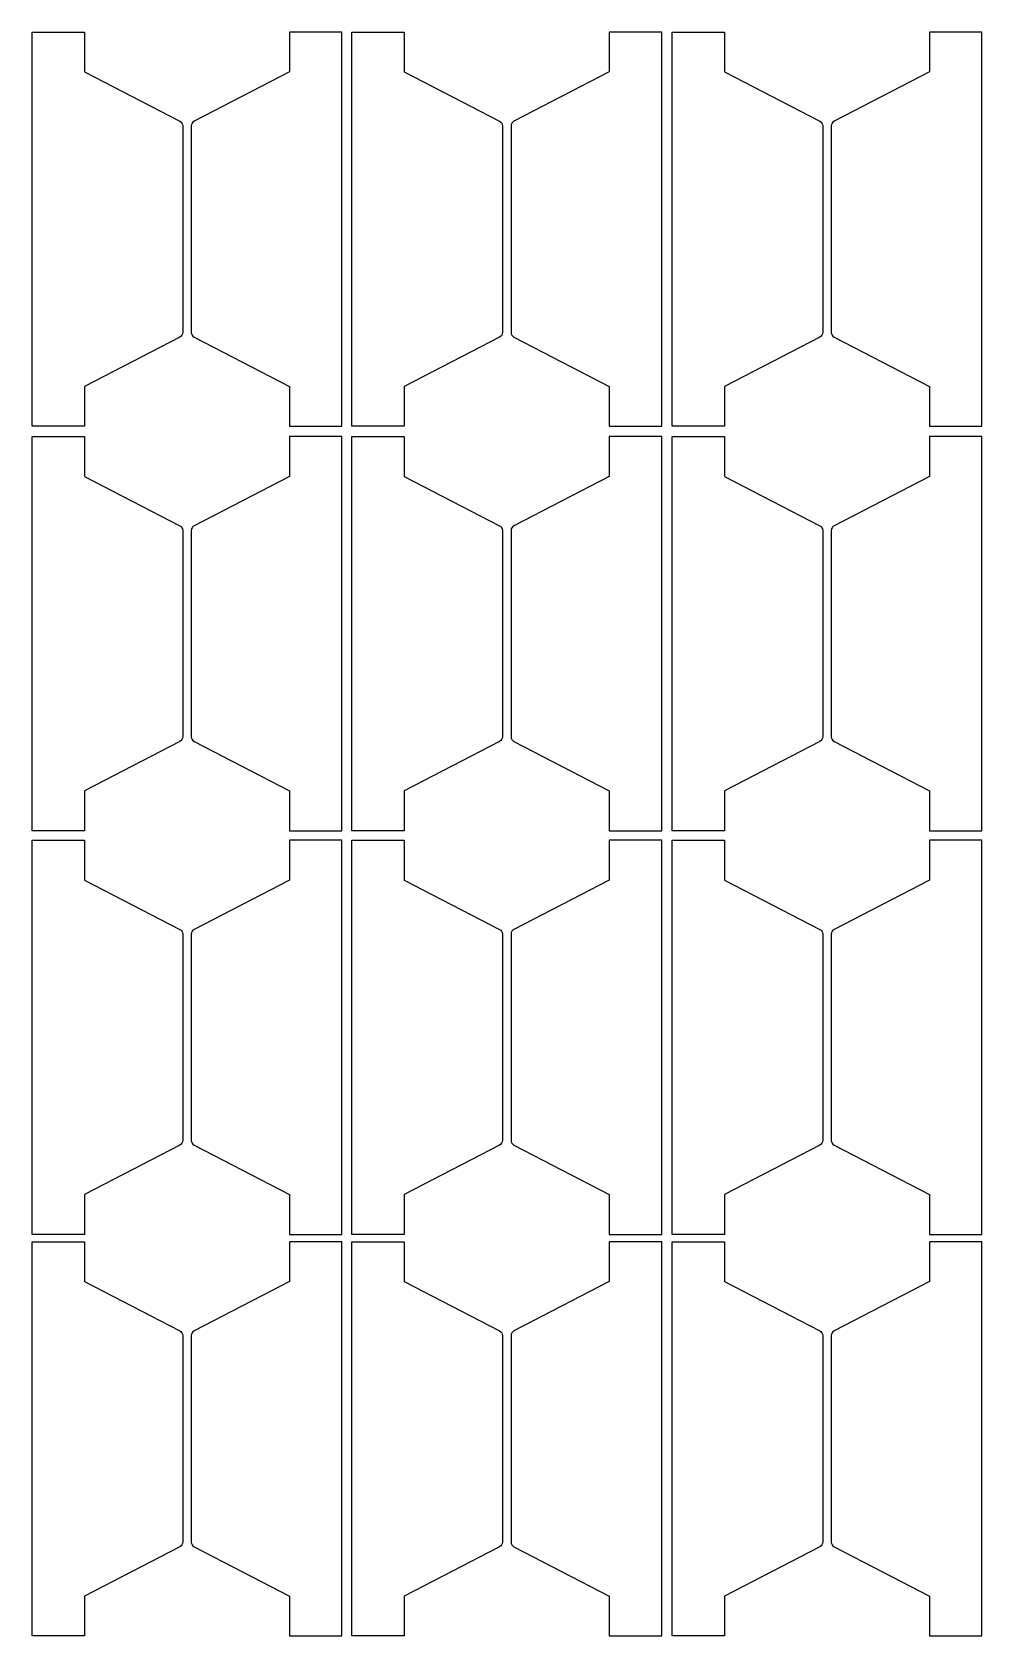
# Model space of a CAD drawing. Header units: inches. Extents: x -1420 to -878, y -170 to 746.
import ezdxf

# ---------------------------------------------------------------- set-up
doc = ezdxf.new("R2010")
doc.units = ezdxf.units.IN
doc.header["$MEASUREMENT"] = 0

msp = doc.modelspace()

# ---------------------------------------------------------------- linework, layer by layer
for points in [[(-1333.86, 692.1), (-1333.86, 633.2), (-1333.86, 574.31, -0.280251), (-1335.48, 571.64), (-1389.86, 543.48), (-1389.86, 520.7), (-1419.86, 520.7), (-1419.86, 745.7), (-1389.86, 745.7), (-1389.86, 722.93), (-1335.48, 694.77, -0.280251)], [(-1272.97, 745.7), (-1272.97, 722.93), (-1327.35, 694.77, 0.280251), (-1328.97, 692.1), (-1328.97, 633.2), (-1328.97, 574.31, 0.280251), (-1327.35, 571.64), (-1272.97, 543.48), (-1272.97, 520.7), (-1242.97, 520.7), (-1242.97, 745.7)], [(-1151.38, 692.1), (-1151.38, 633.2), (-1151.38, 574.31, -0.280251), (-1153, 571.64), (-1207.38, 543.48), (-1207.38, 520.7), (-1237.38, 520.7), (-1237.38, 745.7), (-1207.38, 745.7), (-1207.38, 722.93), (-1153, 694.77, -0.280251)], [(-1090.48, 745.7), (-1090.48, 722.93), (-1144.86, 694.77, 0.280251), (-1146.48, 692.1), (-1146.48, 633.2), (-1146.48, 574.31, 0.280251), (-1144.86, 571.64), (-1090.48, 543.48), (-1090.48, 520.7), (-1060.48, 520.7), (-1060.48, 745.7)], [(-968.57, 692.1), (-968.57, 633.2), (-968.57, 574.31, -0.280251), (-970.19, 571.64), (-1024.57, 543.48), (-1024.57, 520.7), (-1054.57, 520.7), (-1054.57, 745.7), (-1024.57, 745.7), (-1024.57, 722.93), (-970.19, 694.77, -0.280251)], [(-907.68, 745.7), (-907.68, 722.93), (-962.06, 694.77, 0.280251), (-963.68, 692.1), (-963.68, 633.2), (-963.68, 574.31, 0.280251), (-962.06, 571.64), (-907.68, 543.48), (-907.68, 520.7), (-877.68, 520.7), (-877.68, 745.7)], [(-1333.86, 461.29), (-1333.86, 402.39), (-1333.86, 343.49, -0.280251), (-1335.48, 340.83), (-1389.86, 312.67), (-1389.86, 289.89), (-1419.86, 289.89), (-1419.86, 514.89), (-1389.86, 514.89), (-1389.86, 492.11), (-1335.48, 463.95, -0.280251)], [(-1272.97, 514.89), (-1272.97, 492.11), (-1327.35, 463.95, 0.280251), (-1328.97, 461.29), (-1328.97, 402.39), (-1328.97, 343.49, 0.280251), (-1327.35, 340.83), (-1272.97, 312.67), (-1272.97, 289.89), (-1242.97, 289.89), (-1242.97, 514.89)], [(-1151.38, 461.29), (-1151.38, 402.39), (-1151.38, 343.49, -0.280251), (-1153, 340.83), (-1207.38, 312.67), (-1207.38, 289.89), (-1237.38, 289.89), (-1237.38, 514.89), (-1207.38, 514.89), (-1207.38, 492.11), (-1153, 463.95, -0.280251)], [(-1090.48, 514.89), (-1090.48, 492.11), (-1144.86, 463.95, 0.280251), (-1146.48, 461.29), (-1146.48, 402.39), (-1146.48, 343.49, 0.280251), (-1144.86, 340.83), (-1090.48, 312.67), (-1090.48, 289.89), (-1060.48, 289.89), (-1060.48, 514.89)], [(-968.57, 461.29), (-968.57, 402.39), (-968.57, 343.49, -0.280251), (-970.19, 340.83), (-1024.57, 312.67), (-1024.57, 289.89), (-1054.57, 289.89), (-1054.57, 514.89), (-1024.57, 514.89), (-1024.57, 492.11), (-970.19, 463.95, -0.280251)], [(-907.68, 514.89), (-907.68, 492.11), (-962.06, 463.95, 0.280251), (-963.68, 461.29), (-963.68, 402.39), (-963.68, 343.49, 0.280251), (-962.06, 340.83), (-907.68, 312.67), (-907.68, 289.89), (-877.68, 289.89), (-877.68, 514.89)], [(-1333.86, 230.94), (-1333.86, 172.04), (-1333.86, 113.14, -0.280251), (-1335.48, 110.48), (-1389.86, 82.31), (-1389.86, 59.54), (-1419.86, 59.54), (-1419.86, 284.54), (-1389.86, 284.54), (-1389.86, 261.76), (-1335.48, 233.6, -0.280251)], [(-1272.97, 284.54), (-1272.97, 261.76), (-1327.35, 233.6, 0.280251), (-1328.97, 230.94), (-1328.97, 172.04), (-1328.97, 113.14, 0.280251), (-1327.35, 110.48), (-1272.97, 82.31), (-1272.97, 59.54), (-1242.97, 59.54), (-1242.97, 284.54)], [(-1151.38, 230.94), (-1151.38, 172.04), (-1151.38, 113.14, -0.280251), (-1153, 110.48), (-1207.38, 82.31), (-1207.38, 59.54), (-1237.38, 59.54), (-1237.38, 284.54), (-1207.38, 284.54), (-1207.38, 261.76), (-1153, 233.6, -0.280251)], [(-1090.48, 284.54), (-1090.48, 261.76), (-1144.86, 233.6, 0.280251), (-1146.48, 230.94), (-1146.48, 172.04), (-1146.48, 113.14, 0.280251), (-1144.86, 110.48), (-1090.48, 82.31), (-1090.48, 59.54), (-1060.48, 59.54), (-1060.48, 284.54)], [(-968.57, 230.94), (-968.57, 172.04), (-968.57, 113.14, -0.280251), (-970.19, 110.48), (-1024.57, 82.31), (-1024.57, 59.54), (-1054.57, 59.54), (-1054.57, 284.54), (-1024.57, 284.54), (-1024.57, 261.76), (-970.19, 233.6, -0.280251)], [(-907.68, 284.54), (-907.68, 261.76), (-962.06, 233.6, 0.280251), (-963.68, 230.94), (-963.68, 172.04), (-963.68, 113.14, 0.280251), (-962.06, 110.48), (-907.68, 82.31), (-907.68, 59.54), (-877.68, 59.54), (-877.68, 284.54)], [(-1333.86, 1.74), (-1333.86, -57.16), (-1333.86, -116.06, -0.280251), (-1335.48, -118.72), (-1389.86, -146.88), (-1389.86, -169.66), (-1419.86, -169.66), (-1419.86, 55.34), (-1389.86, 55.34), (-1389.86, 32.57), (-1335.48, 4.41, -0.280251)], [(-1272.97, 55.34), (-1272.97, 32.57), (-1327.35, 4.41, 0.280251), (-1328.97, 1.74), (-1328.97, -57.16), (-1328.97, -116.06, 0.280251), (-1327.35, -118.72), (-1272.97, -146.88), (-1272.97, -169.66), (-1242.97, -169.66), (-1242.97, 55.34)], [(-1151.38, 1.74), (-1151.38, -57.16), (-1151.38, -116.06, -0.280251), (-1153, -118.72), (-1207.38, -146.88), (-1207.38, -169.66), (-1237.38, -169.66), (-1237.38, 55.34), (-1207.38, 55.34), (-1207.38, 32.57), (-1153, 4.41, -0.280251)], [(-1090.48, 55.34), (-1090.48, 32.57), (-1144.86, 4.41, 0.280251), (-1146.48, 1.74), (-1146.48, -57.16), (-1146.48, -116.06, 0.280251), (-1144.86, -118.72), (-1090.48, -146.88), (-1090.48, -169.66), (-1060.48, -169.66), (-1060.48, 55.34)], [(-968.57, 1.74), (-968.57, -57.16), (-968.57, -116.06, -0.280251), (-970.19, -118.72), (-1024.57, -146.88), (-1024.57, -169.66), (-1054.57, -169.66), (-1054.57, 55.34), (-1024.57, 55.34), (-1024.57, 32.57), (-970.19, 4.41, -0.280251)], [(-907.68, 55.34), (-907.68, 32.57), (-962.06, 4.41, 0.280251), (-963.68, 1.74), (-963.68, -57.16), (-963.68, -116.06, 0.280251), (-962.06, -118.72), (-907.68, -146.88), (-907.68, -169.66), (-877.68, -169.66), (-877.68, 55.34)]]:
    msp.add_lwpolyline(points, format="xyb", close=True)

doc.saveas('drawing.dxf')
